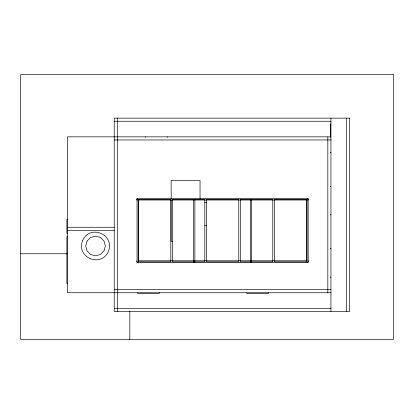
<?xml version="1.0" encoding="UTF-8"?>
<svg xmlns="http://www.w3.org/2000/svg" width="414" height="414" viewBox="0 0 414 414"><rect width="100%" height="100%" fill="white"/><g stroke="black" fill="none" stroke-linecap="round" stroke-linejoin="round"><path stroke-width="0.62" d="M114.238 121.255L330.941 121.255M330.941 123.926L330.346 123.926L330.346 137.231M330.941 136.848L67.472 136.848L67.472 292.745L330.941 292.745M114.238 139.963L330.941 139.963M330.346 152.435L330.941 152.435M330.346 186.284L330.941 186.284M137.029 199.708L138.219 199.708M193.674 199.708L194.865 199.708M250.32 199.708L251.505 199.708M306.96 199.708L308.151 199.708M204.832 202.322L206.726 202.322M330.346 214.794L330.941 214.794M67.472 219.472L66.877 219.472L66.877 233.501L67.472 233.501M204.832 225.708L206.726 225.708M67.472 227.27L114.238 227.27M67.472 230.386L114.238 230.386M67.472 236.622L66.877 236.622L66.877 283.393L67.472 283.393M172.431 241.295L171.142 241.295L171.142 199.91M330.346 248.643L330.941 248.643M20.7 253.772L67.192 253.772M138.271 260.773L306.909 260.773M250.542 261.814L240.374 261.814L240.374 199.455L272.779 199.455L272.779 261.814L251.81 261.814M330.346 277.152L330.941 277.152M114.238 289.629L330.941 289.629M114.238 308.337L330.941 308.337M346.534 118.135L346.534 311.452M330.941 118.135L330.941 311.452M327.826 136.848L327.826 292.745M308.347 199.998L308.347 198.415L136.832 198.415L136.832 199.998M308.347 260.773L308.347 262.357L136.832 262.357L136.832 260.773M308.151 199.206L308.151 262.067L306.96 262.067L306.96 199.206M307.555 198.415L307.555 199.998L137.624 199.998L137.624 198.415M268.536 292.745L268.536 293.34L246.754 293.34L246.754 292.745M251.505 199.206L251.505 262.067L250.32 262.067L250.32 199.206M200.045 198.617L200.045 180.514L171.142 180.514L171.142 198.617M194.865 199.206L194.865 262.067L193.674 262.067L193.674 199.206M167.199 136.848L167.199 137.438M159.406 292.745L159.406 293.34L137.624 293.34L137.624 292.745M145.417 136.848L145.417 137.438M138.219 199.206L138.219 262.067L137.029 262.067L137.029 199.206M129.83 311.147L129.83 339.516M117.359 118.135L117.359 311.452M82.567 240.606C76.041 257.637 101.063 268.003 108.494 251.345C115.02 234.308 89.998 223.943 82.567 240.606M87.028 241.062L85.708 245.973L87.028 250.884L90.619 254.481L95.53 255.795L100.442 254.481L104.038 250.884L105.353 245.973L104.038 241.062L100.442 237.47L95.53 236.151L90.619 237.47L87.028 241.062M393.3 74.484L20.7 74.484L20.7 339.516L393.3 339.516L393.3 74.484M349.649 118.135L114.238 118.135L114.238 311.452L349.649 311.452L349.649 118.135M170.816 199.455L138.416 199.455L138.416 261.814L170.816 261.814L170.816 199.455M204.806 199.455L172.405 199.455L172.405 261.814L204.806 261.814L204.806 199.455M238.79 199.455L206.389 199.455L206.389 261.814L238.79 261.814L238.79 199.455M306.764 199.455L274.363 199.455L274.363 261.814L306.764 261.814L306.764 199.455"/></g></svg>
